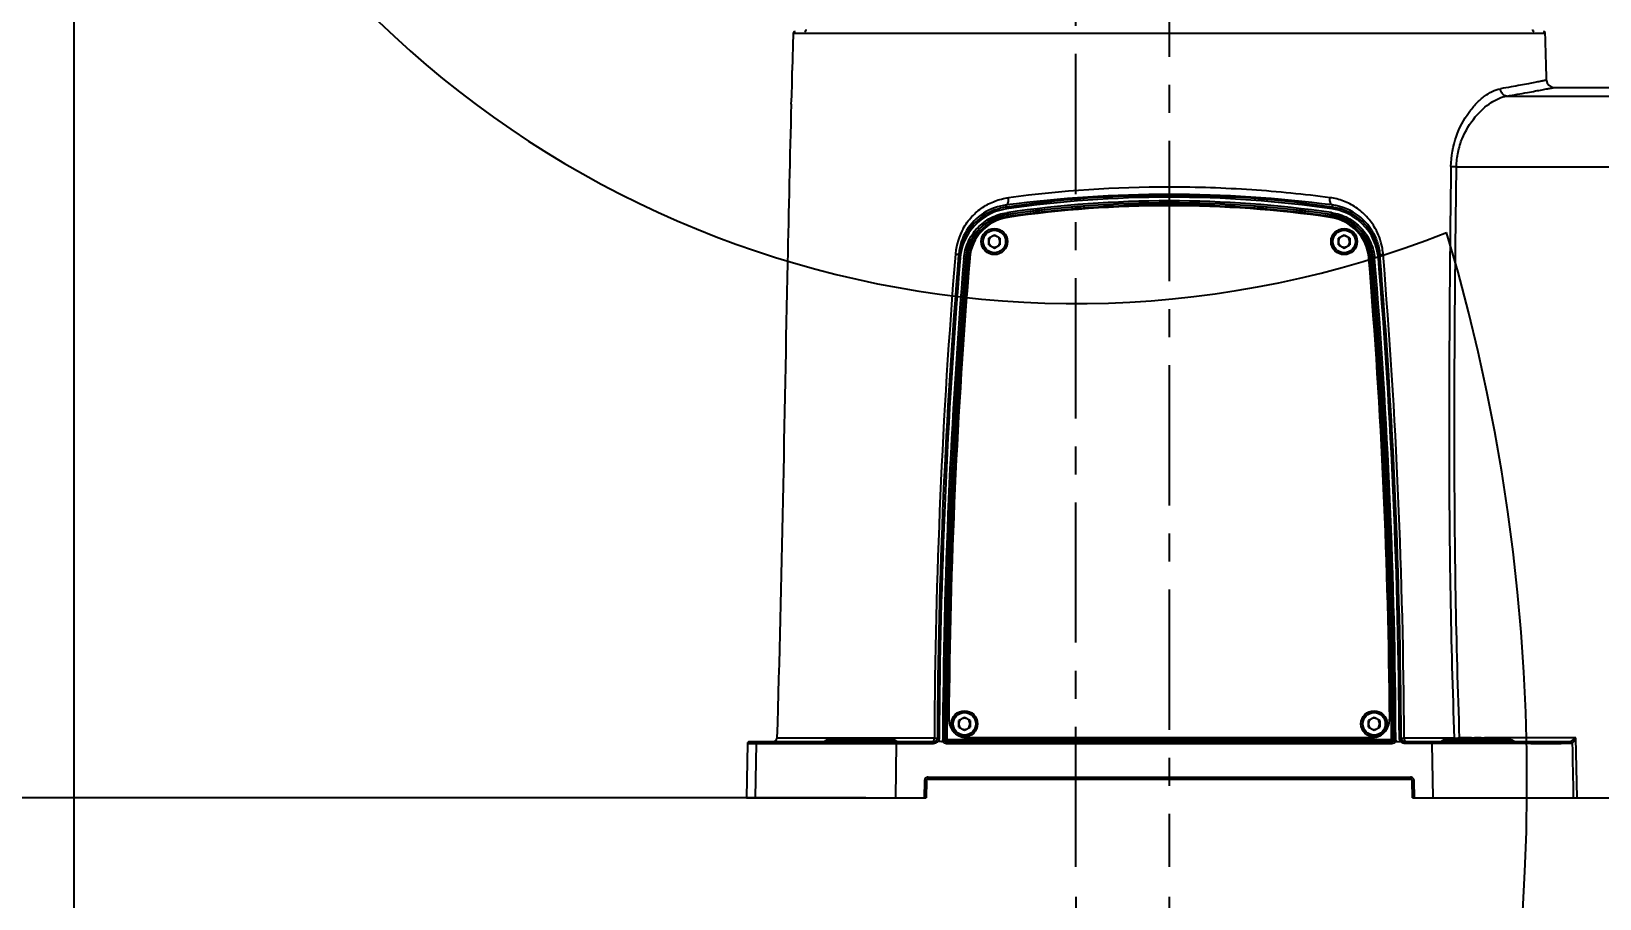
# Model space of a CAD drawing. Header units: millimetres. Extents: x 5828 to 6704, y 123 to 421.
# Drawn here: x 6562.94 to 6583.9, y 313.6 to 325.2 of the extents above; entities that cross this region are included whole.
import ezdxf

# ---------------------------------------------------------------- set-up
doc = ezdxf.new("R2010")
doc.units = ezdxf.units.MM
doc.linetypes.add('CENTER', pattern=[0.6, 0.375, -0.075, 0.075, -0.075])
for name, color, linetype in [('中心线', 7, 'Continuous'), ('外形图', 7, 'Continuous'), ('尺寸标注', 7, 'Continuous'), ('运动范围', 7, 'Continuous')]:
    doc.layers.add(name, color=color, linetype=linetype)
doc.styles.add('微软雅黑', font='msyh.ttc', dxfattribs={"height": 1.5})
doc.dimstyles.new('尺寸标注_1_20比例', dxfattribs={"dimtxt": 1.5, "dimasz": 1.25, "dimexe": 0.5, "dimexo": 0.4, "dimgap": 0.5, "dimtad": 1, "dimdec": 1, "dimlfac": 20, "dimdsep": 46, "dimtxsty": '微软雅黑', "dimcen": 0.09, "dimadec": 0, "dimazin": 0, "dimtp": 0.01, "dimtm": 0.01, "dimtfac": 1, "dimtdec": 1, "dimtofl": 0, "dimtmove": 0, "dimatfit": 3, "dimfxl": 1, "dimtolj": 1, "dimarcsym": 0})

# ---------------------------------------------------------------- blocks, each defined once
blk = doc.blocks.new('*D811')
at = {"layer": 'Defpoints', "color": 0}
for p in [(6583.807, 334.953), (6583.602, 314.953), (6636.126, 314.953)]:
    blk.add_point(p, dxfattribs=at)
at = {"layer": '尺寸标注', "color": 0, "lineweight": -2}
for p, q in [((6584.207, 334.953), (6636.626, 334.953)), ((6636.126, 333.703), (6636.126, 316.203)), ((6584.002, 314.953), (6636.626, 314.953))]:
    blk.add_line(p, q, dxfattribs=at)
at = {"layer": '尺寸标注', "color": 0}
for points in [[(6636.335, 333.703), (6635.918, 333.703), (6636.126, 334.953)], [(6635.918, 316.203), (6636.335, 316.203), (6636.126, 314.953)]]:
    blk.add_solid(points, dxfattribs=at)
at = {"layer": '尺寸标注', "color": 0, "insert": (6634.851, 324.953), "char_height": 1.5, "attachment_point": 5, "rotation": 90, "style": '微软雅黑'}
blk.add_mtext('\\A1;400', dxfattribs=at)
blk = doc.blocks.new('*D812')
at = {"layer": 'Defpoints', "color": 0}
for p in [(6576.903, 314.027), (6578.153, 314.028), (6576.903, 294.524)]:
    blk.add_point(p, dxfattribs=at)
at = {"layer": '尺寸标注', "color": 0, "lineweight": -2}
for p, q in [((6576.903, 313.627), (6576.903, 294.024)), ((6578.153, 313.628), (6578.153, 294.024)), ((6575.653, 294.524), (6574.403, 294.524)), ((6579.403, 294.524), (6584.153, 294.524))]:
    blk.add_line(p, q, dxfattribs=at)
at = {"layer": '尺寸标注', "color": 0}
for points in [[(6575.653, 294.315), (6575.653, 294.732), (6576.903, 294.524)], [(6579.403, 294.732), (6579.403, 294.315), (6578.153, 294.524)]]:
    blk.add_solid(points, dxfattribs=at)
at = {"layer": '尺寸标注', "color": 0, "insert": (6582.619, 295.799), "char_height": 1.5, "attachment_point": 5, "style": '微软雅黑'}
blk.add_mtext('\\A1;25', dxfattribs=at)
blk = doc.blocks.new('*D813')
at = {"layer": 'Defpoints', "color": 0}
for p in [(6512.923, 388.78), (6576.903, 388.78), (6574.497, 314.953)]:
    blk.add_point(p, dxfattribs=at)
at = {"layer": '尺寸标注', "color": 0, "lineweight": -2}
for p, q in [((6576.503, 388.78), (6512.423, 388.78)), ((6512.923, 316.203), (6512.923, 387.53)), ((6574.097, 314.953), (6512.423, 314.953))]:
    blk.add_line(p, q, dxfattribs=at)
at = {"layer": '尺寸标注', "color": 0}
for points in [[(6513.131, 387.53), (6512.714, 387.53), (6512.923, 388.78)], [(6512.714, 316.203), (6513.131, 316.203), (6512.923, 314.953)]]:
    blk.add_solid(points, dxfattribs=at)
at = {"layer": '尺寸标注', "color": 0, "insert": (6511.644, 357.269), "char_height": 1.5, "attachment_point": 5, "rotation": 90, "style": '微软雅黑'}
blk.add_mtext('\\A1;1476.6', dxfattribs=at)
blk = doc.blocks.new('*D814')
at = {"layer": 'Defpoints', "color": 0}
for p in [(6563.513, 334.953), (6578.153, 314.028), (6578.153, 288.704)]:
    blk.add_point(p, dxfattribs=at)
at = {"layer": '尺寸标注', "color": 0, "lineweight": -2}
for p, q in [((6563.513, 334.553), (6563.513, 288.204)), ((6578.153, 313.628), (6578.153, 288.204)), ((6564.763, 288.704), (6576.903, 288.704))]:
    blk.add_line(p, q, dxfattribs=at)
at = {"layer": '尺寸标注', "color": 0}
for points in [[(6564.763, 288.913), (6564.763, 288.496), (6563.513, 288.704)], [(6576.903, 288.496), (6576.903, 288.913), (6578.153, 288.704)]]:
    blk.add_solid(points, dxfattribs=at)
at = {"layer": '尺寸标注', "color": 0, "insert": (6570.833, 289.979), "char_height": 1.5, "attachment_point": 5, "style": '微软雅黑'}
blk.add_mtext('\\A1;292.8', dxfattribs=at)
blk = doc.blocks.new('*D815')
at = {"layer": 'Defpoints', "color": 0}
for p in [(6576.903, 388.78), (6505.216, 289.326), (6557.104, 289.326)]:
    blk.add_point(p, dxfattribs=at)
at = {"layer": '尺寸标注', "color": 0, "lineweight": -2}
for p, q in [((6576.503, 388.78), (6504.716, 388.78)), ((6505.216, 387.53), (6505.216, 290.576)), ((6556.704, 289.326), (6504.716, 289.326))]:
    blk.add_line(p, q, dxfattribs=at)
at = {"layer": '尺寸标注', "color": 0}
for points in [[(6505.424, 387.53), (6505.008, 387.53), (6505.216, 388.78)], [(6505.008, 290.576), (6505.424, 290.576), (6505.216, 289.326)]]:
    blk.add_solid(points, dxfattribs=at)
at = {"layer": '尺寸标注', "color": 0, "insert": (6503.937, 339.399), "char_height": 1.5, "attachment_point": 5, "rotation": 90, "style": '微软雅黑'}
blk.add_mtext('\\A1;1989.1', dxfattribs=at)
blk = doc.blocks.new('*D817')
at = {"layer": 'Defpoints', "color": 0}
for p in [(6523.075, 334.953), (6578.153, 314.028), (6578.153, 284.046)]:
    blk.add_point(p, dxfattribs=at)
at = {"layer": '尺寸标注', "color": 0, "lineweight": -2}
for p, q in [((6523.075, 334.553), (6523.075, 283.546)), ((6578.153, 313.628), (6578.153, 283.546)), ((6524.325, 284.046), (6576.903, 284.046))]:
    blk.add_line(p, q, dxfattribs=at)
at = {"layer": '尺寸标注', "color": 0}
for points in [[(6524.325, 284.254), (6524.325, 283.838), (6523.075, 284.046)], [(6576.903, 283.838), (6576.903, 284.254), (6578.153, 284.046)]]:
    blk.add_solid(points, dxfattribs=at)
at = {"layer": '尺寸标注', "color": 0, "insert": (6550.614, 285.325), "char_height": 1.5, "attachment_point": 5, "style": '微软雅黑'}
blk.add_mtext('\\A1;1101.6', dxfattribs=at)
blk = doc.blocks.new('*D818')
at = {"layer": 'Defpoints', "color": 0}
for p in [(6630.73, 334.953), (6578.153, 314.028), (6630.73, 284.046)]:
    blk.add_point(p, dxfattribs=at)
at = {"layer": '尺寸标注', "color": 0, "lineweight": -2}
for p, q in [((6630.73, 334.553), (6630.73, 283.546)), ((6578.153, 313.628), (6578.153, 283.546)), ((6579.403, 284.046), (6629.48, 284.046))]:
    blk.add_line(p, q, dxfattribs=at)
at = {"layer": '尺寸标注', "color": 0}
for points in [[(6579.403, 284.254), (6579.403, 283.838), (6578.153, 284.046)], [(6629.48, 283.838), (6629.48, 284.254), (6630.73, 284.046)]]:
    blk.add_solid(points, dxfattribs=at)
at = {"layer": '尺寸标注', "color": 0, "insert": (6604.153, 285.325), "char_height": 1.5, "attachment_point": 5, "style": '微软雅黑'}
blk.add_mtext('\\A1;1051.6', dxfattribs=at)
blk = doc.blocks.new('*D825')
at = {"layer": 'Defpoints', "color": 0}
for p in [(6602.063, 334.953), (6578.153, 314.028), (6578.153, 288.704)]:
    blk.add_point(p, dxfattribs=at)
at = {"layer": '尺寸标注', "color": 0, "lineweight": -2}
for p, q in [((6602.063, 334.553), (6602.063, 288.204)), ((6578.153, 313.628), (6578.153, 288.204)), ((6600.813, 288.704), (6579.403, 288.704))]:
    blk.add_line(p, q, dxfattribs=at)
at = {"layer": '尺寸标注', "color": 0}
for points in [[(6579.403, 288.913), (6579.403, 288.496), (6578.153, 288.704)], [(6600.813, 288.496), (6600.813, 288.913), (6602.063, 288.704)]]:
    blk.add_solid(points, dxfattribs=at)
at = {"layer": '尺寸标注', "color": 0, "insert": (6590.108, 289.979), "char_height": 1.5, "attachment_point": 5, "style": '微软雅黑'}
blk.add_mtext('\\A1;478.2', dxfattribs=at)

msp = doc.modelspace()

# ---------------------------------------------------------------- linework, layer by layer
at = {"layer": '中心线', "linetype": 'CENTER', "ltscale": 5}
for p, q in [((6576.9026, 314.027), (6576.9026, 369.3806)), ((6578.1526, 329.7375), (6578.1526, 314.0277))]:
    msp.add_line(p, q, dxfattribs=at)
at = {"layer": '外形图', "color": 7, "linetype": 'Continuous'}
for p, q in [((6573.1271, 325.1784), (6573.1122, 324.6776)), ((6573.1271, 325.1784), (6583.178, 325.1784)), ((6582.6669, 324.3375), (6586.0526, 324.3375)), ((6583.2965, 324.4526), (6586.0526, 324.4526)), ((6581.9915, 323.3907), (6586.0526, 323.3907)), ((6575.9732, 322.8513), (6575.976, 322.8809)), ((6580.3292, 322.8809), (6580.3319, 322.8517)), ((6575.9874, 322.7521), (6575.9913, 322.7253)), ((6580.3174, 322.7503), (6580.3138, 322.7255)), ((6580.3177, 322.7522), (6580.3174, 322.7503)), ((6575.8151, 322.478), (6575.7401, 322.4347)), ((6575.7401, 322.3481), (6575.7401, 322.4347)), ((6575.8901, 322.4347), (6575.8151, 322.478)), ((6575.8901, 322.4347), (6575.8901, 322.3481)), ((6580.4901, 322.478), (6580.4151, 322.4347)), ((6580.4151, 322.3481), (6580.4151, 322.4347)), ((6580.5651, 322.4347), (6580.4901, 322.478)), ((6580.5651, 322.4347), (6580.5651, 322.3481)), ((6575.3404, 322.2235), (6575.3341, 322.1707)), ((6575.7401, 322.3481), (6575.8151, 322.3048)), ((6575.8151, 322.3048), (6575.8901, 322.3481)), ((6580.4151, 322.3481), (6580.4901, 322.3048)), ((6580.4901, 322.3048), (6580.5651, 322.3481)), ((6580.971, 322.1712), (6580.9646, 322.2248)), ((6575.4603, 322.1594), (6575.4333, 322.1617)), ((6580.8716, 322.1621), (6580.8448, 322.1599)), ((6575.4151, 316.028), (6575.3401, 315.9847)), ((6575.3401, 315.8981), (6575.3401, 315.9847)), ((6575.3401, 315.8981), (6575.4151, 315.8548)), ((6575.4901, 315.9847), (6575.4151, 316.028)), ((6575.4151, 315.8548), (6575.4901, 315.8981)), ((6575.4901, 315.9847), (6575.4901, 315.8981)), ((6580.8901, 316.028), (6580.8151, 315.9847)), ((6580.8151, 315.8981), (6580.8151, 315.9847)), ((6580.8151, 315.8981), (6580.8901, 315.8548)), ((6580.9651, 315.9847), (6580.8901, 316.028)), ((6580.8901, 315.8548), (6580.9651, 315.8981)), ((6580.9651, 315.9847), (6580.9651, 315.8981)), ((6572.5152, 315.6781), (6572.5026, 314.9526)), ((6572.5152, 315.6781), (6575.0023, 315.6781)), ((6575.0035, 315.7026), (6572.5402, 315.7026)), ((6572.6304, 315.6781), (6572.6185, 314.9526)), ((6575.0134, 315.7511), (6572.9087, 315.7511)), ((6572.9825, 315.6782), (6573.2146, 315.6782)), ((6573.4929, 315.6782), (6574.509, 315.6781)), ((6574.5038, 315.7151), (6573.5513, 315.7151)), ((6574.4707, 315.7276), (6573.5844, 315.7276)), ((6574.4967, 314.9526), (6574.509, 315.6781)), ((6575.1516, 315.7255), (6575.155, 315.7289)), ((6575.155, 315.7289), (6575.18, 315.7288)), ((6575.1765, 315.7003), (6575.18, 315.7038)), ((6581.1251, 315.7288), (6575.18, 315.7288)), ((6575.18, 315.7288), (6575.18, 315.7038)), ((6581.1251, 315.7038), (6575.18, 315.7038)), ((6580.8485, 315.7525), (6575.4566, 315.7525)), ((6581.1501, 315.7289), (6581.1251, 315.7288)), ((6581.1251, 315.7038), (6581.1251, 315.7288)), ((6581.1284, 315.7005), (6581.1251, 315.7038)), ((6581.1533, 315.7257), (6581.1501, 315.7289)), ((6581.1533, 315.7293), (6581.1533, 315.7257)), ((6581.1533, 315.7293), (6581.1533, 315.7257)), ((6581.2472, 315.7026), (6581.174, 315.7026)), ((6581.9613, 315.7511), (6581.2918, 315.7511)), ((6583.5145, 315.7026), (6581.3016, 315.7026)), ((6583.5396, 315.6781), (6581.303, 315.6781)), ((6581.6613, 315.6781), (6581.6744, 314.9526)), ((6582.7538, 315.7151), (6581.8013, 315.7151)), ((6582.7208, 315.7276), (6581.8344, 315.7276)), ((6582.1907, 315.7524), (6582.0339, 315.7524)), ((6582.0339, 315.7524), (6582.0339, 315.7276)), ((6582.1907, 315.7276), (6582.1907, 315.7524)), ((6582.1907, 315.7524), (6582.1944, 315.7276)), ((6582.3607, 315.7276), (6582.3644, 315.7524)), ((6583.5883, 315.7524), (6582.3644, 315.7524)), ((6582.3644, 315.7524), (6582.3644, 315.7276)), ((6582.9839, 315.6782), (6583.3887, 315.6782)), ((6583.5192, 315.7022), (6583.5145, 315.7026)), ((6583.6024, 314.9526), (6583.5883, 315.7524)), ((6574.8802, 315.1789), (6574.8762, 314.9526)), ((6574.9065, 315.1781), (6574.9026, 314.9526)), ((6574.9302, 315.2281), (6581.375, 315.2281)), ((6574.9315, 315.2026), (6581.3736, 315.2026)), ((6581.4026, 314.9526), (6581.3986, 315.1781)), ((6581.4291, 314.9526), (6581.425, 315.1789)), ((6572.5026, 314.9526), (6574.9026, 314.9526)), ((6581.4026, 314.9526), (6586.0526, 314.9526))]:
    msp.add_line(p, q, dxfattribs=at)
for centre, radius in [((6575.8151, 322.3914), 0.175), ((6575.8151, 322.3914), 0.15), ((6580.4901, 322.3914), 0.175), ((6580.4901, 322.3914), 0.15), ((6575.4151, 315.9414), 0.175), ((6580.8901, 315.9414), 0.175), ((6575.4151, 315.9414), 0.15), ((6580.8901, 315.9414), 0.15)]:
    msp.add_circle(centre, radius, dxfattribs=at)
for centre, radius, start, end in [((6573.1521, 325.1776), 0.025, 90, 178.2299), ((6573.2754, 325.2276), 0.025, 270, 359), ((6583.0298, 325.2276), 0.025, 181, 270), ((6583.153, 325.1776), 0.025, 1.7701, 90), ((6360.4535, 318.3026), 222.8306, 1.606532, 1.768226), ((6567.953, 324.5953), 5.1599, 355.91393, 0.91429), ((6583.2965, 324.5526), 0.1, 181.60808, 269.99978), ((6578.1526, 306.1501), 16.8717, 82.58762, 97.41238), ((6576.0685, 322.1489), 0.7378, 97.2045, 122.64933), ((6576.0807, 322.1107), 0.7484, 98.2624, 121.7143), ((6576.0799, 322.111), 0.724, 98.26128, 121.73389), ((6578.1537, 307.838), 15.1709, 81.74482, 98.26376), ((6578.1537, 307.8285), 15.1562, 81.74714, 98.26144), ((6578.1531, 307.8953), 15.0396, 81.70745, 98.29659), ((6578.1531, 307.8954), 15.0137, 81.71053, 98.2939), ((6578.1537, 307.8381), 15.0683, 81.74401, 98.26457), ((6578.1537, 307.8384), 15.0431, 81.74266, 98.2659), ((6578.1515, 307.8521), 15.0181, 81.74282, 98.24818), ((6580.2374, 322.1511), 0.7355, 51.81492, 82.82763), ((6580.2254, 322.1115), 0.7237, 52.85925, 81.7491), ((6580.2245, 322.1111), 0.7483, 53.01809, 81.74455), ((6576.0819, 322.1093), 0.7502, 121.73189, 171.24425), ((6576.0808, 322.11), 0.7253, 121.74972, 171.44482), ((6576.0813, 322.1087), 0.648, 98.30393, 175.33066), ((6576.0626, 322.159), 0.7261, 122.6867, 148.36995), ((6576.0812, 322.1087), 0.623, 98.33116, 175.37929), ((6576.0831, 322.1211), 0.6, 98.25275, 175.27136), ((6576.0809, 322.1109), 0.648, 98.2984, 98.62412), ((6580.2221, 322.1208), 0.6, 4.72841, 81.73824), ((6580.224, 322.1092), 0.6229, 4.62166, 81.67335), ((6580.224, 322.1092), 0.6479, 4.6677, 81.70531), ((6580.2246, 322.1132), 0.6457, 81.42115, 81.7089), ((6580.2244, 322.1101), 0.7255, 50.93301, 52.8608), ((6580.2233, 322.1097), 0.7501, 8.82227, 53.0096), ((6580.2244, 322.1103), 0.7253, 8.65763, 50.91908), ((6580.2428, 322.1592), 0.7258, 31.65654, 51.75991), ((6576.1399, 322.1525), 0.8485, 150.71928, 174.66268), ((6576.0715, 322.1543), 0.7361, 148.42204, 174.5856), ((6575.8151, 322.3914), 0.075, 134.99999, 225.00001), ((6575.8151, 322.3914), 0.075, 60, 120), ((6575.8151, 322.3914), 0.075, 314.99999, 45.00001), ((6580.4901, 322.3914), 0.075, 134.99999, 225.00001), ((6580.4901, 322.3914), 0.075, 60, 120), ((6580.4901, 322.3914), 0.075, 314.99999, 45.00001), ((6659.5304, 315.3241), 84.5181, 175.319622, 179.710495), ((6657.7419, 315.3526), 82.6893, 175.240042, 179.723005), ((6576.14, 322.1517), 0.8487, 174.60567, 175.3473), ((6576.0751, 322.1529), 0.7399, 174.50524, 175.23979), ((6576.0806, 322.1095), 0.7252, 172.16276, 175.2625), ((6576.0836, 322.1091), 0.7282, 171.4125, 172.1645), ((6575.8151, 322.3914), 0.075, 240, 300), ((6580.4901, 322.3914), 0.075, 240, 300), ((6580.2215, 322.1097), 0.7282, 7.82126, 8.67542), ((6580.223, 322.1099), 0.7268, 4.73398, 7.82215), ((6580.2306, 322.153), 0.7393, 4.76028, 5.59631), ((6498.5633, 315.3526), 82.6893, 0.276995, 4.759958), ((6580.2025, 322.1569), 0.811, 4.50096, 5.35766), ((6496.7537, 315.3237), 84.5391, 0.28968, 4.679462), ((6657.7274, 315.3525), 82.651, 175.268983, 179.722922), ((6657.2157, 315.3581), 82.0911, 175.243965, 179.743503), ((6657.2156, 315.3581), 82.0648, 175.244419, 179.743465), ((6657.7419, 315.3526), 82.5877, 175.270937, 179.738938), ((6657.7419, 315.3526), 82.5627, 175.271284, 179.738938), ((6657.7419, 315.3664), 82.5377, 175.271364, 179.557107), ((6576.0806, 322.1078), 0.6495, 175.0385, 175.24321), ((6498.5633, 315.3664), 82.5377, 0.442893, 4.728408), ((6498.5633, 315.3526), 82.5627, 0.261062, 4.729008), ((6498.5633, 315.3526), 82.5877, 0.261062, 4.729359), ((6580.2222, 322.108), 0.6516, 4.75957, 4.98682), ((6499.0837, 315.3581), 82.0705, 0.259187, 4.755538), ((6499.0836, 315.3581), 82.0969, 0.256633, 4.755986), ((6498.5778, 315.3525), 82.6511, 0.277078, 4.731308), ((6575.4566, 316.0025), 0.25, 179.55711, 270), ((6575.4151, 315.9414), 0.075, 134.99999, 225.00001), ((6575.4151, 315.9414), 0.075, 60, 120), ((6575.4151, 315.9414), 0.075, 314.99999, 45.00001), ((6580.8901, 315.9414), 0.075, 134.99999, 225.00001), ((6580.8485, 316.0025), 0.25, 270, 0.44289), ((6580.8901, 315.9414), 0.075, 60, 120), ((6580.8901, 315.9414), 0.075, 314.99999, 45.00001), ((6572.5402, 315.6776), 0.025, 90, 179), ((6572.6554, 315.6777), 0.025, 90.05134, 179.07386), ((6572.8587, 315.7526), 0.05, 270, 358.25494), ((6573.5183, 315.7526), 0.05, 270, 311.40962), ((6573.5844, 315.6776), 0.05, 90, 131.40962), ((6573.6012, 315.6794), 0.0484, 118.54479, 132.45677), ((6574.4547, 315.6812), 0.0465, 83.52568, 89.98836), ((6574.4547, 315.6809), 0.0468, 75.72016, 83.53068), ((6574.4707, 315.6776), 0.05, 48.59038, 90), ((6574.5192, 315.7508), 0.0484, 227.54323, 241.45521), ((6574.5369, 315.7526), 0.05, 228.59038, 270), ((6575.0035, 315.7526), 0.05, 270, 359.723), ((6574.9932, 315.7642), 0.0894, 314.8077, 316.57645), ((6575.0073, 315.7496), 0.0692, 317.34855, 320.10793), ((6575.005, 315.7515), 0.0721, 320.16346, 331.25375), ((6575.1766, 315.7253), 0.0249, 208.81202, 269.90829), ((6575.4151, 315.9414), 0.075, 240, 300), ((6580.8901, 315.9414), 0.075, 240, 300), ((6581.1284, 315.7255), 0.0249, 270.09747, 331.89888), ((6581.319, 315.754), 0.0911, 181.121, 182.93176), ((6581.303, 315.7537), 0.0756, 219.85196, 222.44241), ((6581.3293, 315.7832), 0.115, 224.4578, 225.81427), ((6581.3016, 315.7526), 0.05, 180.277, 269.99999), ((6581.7683, 315.7526), 0.05, 270, 311.40962), ((6581.8344, 315.6776), 0.05, 90, 131.40962), ((6581.4722, 345.311), 29.5639, 270.94788, 271.08869), ((6582.7207, 315.6776), 0.05, 48.59038, 90), ((6582.7869, 315.7526), 0.05, 228.59038, 270), ((6574.938, 315.1768), 0.0579, 173.21114, 177.87609), ((6574.9315, 315.1776), 0.025, 90, 179), ((6581.3736, 315.1776), 0.025, 1, 90)]:
    msp.add_arc(centre, radius, start, end, dxfattribs=at)
for points, knots in [([(6583.1965, 324.5498), (6583.1965, 324.5496), (6583.1953, 324.5495), (6583.1938, 324.549), (6583.1905, 324.5484), (6583.1863, 324.5476), (6583.1807, 324.5465), (6583.1709, 324.5447), (6583.1555, 324.5417), (6583.1333, 324.5374), (6583.1064, 324.5321), (6583.0745, 324.5258), (6583.0226, 324.5158), (6582.9458, 324.5011), (6582.8398, 324.4812), (6582.7155, 324.4585), (6582.6266, 324.4427), (6582.5793, 324.4343)], [0, 0, 0, 0, 0.0010689, 0.004099, 0.0091132, 0.0161156, 0.0251078, 0.0360912, 0.0640371, 0.0999434, 0.143753, 0.1954023, 0.2548261, 0.3966939, 0.5687106, 0.7701215, 1, 1, 1, 1]), ([(6581.9173, 323.3932), (6581.9188, 323.5306), (6581.9661, 323.7904), (6582.1125, 324.07), (6582.2549, 324.2406), (6582.3873, 324.3589), (6582.5027, 324.4207), (6582.5793, 324.4343)], [0, 0, 0, 0, 0.3148295, 0.5923267, 0.7134498, 0.8218041, 1, 1, 1, 1]), ([(6581.9915, 323.3907), (6581.9924, 323.4565), (6582.0068, 323.5854), (6582.0786, 323.8173), (6582.1972, 324.0146), (6582.3414, 324.1661), (6582.4765, 324.2722), (6582.5912, 324.3257), (6582.6669, 324.3375)], [0, 0, 0, 0, 0.1589289, 0.3110728, 0.5845825, 0.7053377, 0.8148419, 1, 1, 1, 1]), ([(6582.6669, 324.3375), (6582.6559, 324.3381), (6582.6332, 324.3443), (6582.5954, 324.3735), (6582.5808, 324.4101), (6582.5793, 324.4343)], [0, 0, 0, 0, 0.2363449, 0.4838803, 1, 1, 1, 1]), ([(6582.6669, 324.3375), (6582.7576, 324.353), (6582.8844, 324.3754), (6583.0407, 324.404), (6583.1298, 324.4207), (6583.1996, 324.434), (6583.2455, 324.4427), (6583.2722, 324.448), (6583.2856, 324.4503), (6583.2931, 324.4523), (6583.2965, 324.4526)], [0, 0, 0, 0, 0.4312547, 0.6032423, 0.7450961, 0.8562251, 0.9360361, 0.9640168, 0.9840056, 1, 1, 1, 1]), ([(6573.0998, 324.2276), (6573.0808, 323.5206), (6573.0167, 320.6951), (6572.9732, 317.8691), (6572.9087, 315.7511)], [0, 0, 0, 0, 0.2502427, 1, 1, 1, 1]), ([(6581.9173, 323.3932), (6581.9096, 322.7566), (6581.8965, 321.4833), (6581.8886, 319.5727), (6581.9038, 317.6617), (6581.9388, 316.3879), (6581.9613, 315.7511)], [0, 0, 0, 0, 0.2498777, 0.4998557, 0.7499063, 1, 1, 1, 1]), ([(6581.9915, 323.3907), (6581.9846, 323.3908), (6581.9599, 323.3912), (6581.9351, 323.392), (6581.9173, 323.3932)], [0, 0, 0, 0, 0.2793935, 1, 1, 1, 1]), ([(6582.0339, 315.7524), (6581.9861, 317.025), (6581.9488, 319.5718), (6581.9763, 322.118), (6581.9915, 323.3907)], [0, 0, 0, 0, 0.5001379, 1, 1, 1, 1]), ([(6580.3013, 322.9775), (6579.9537, 323.0238), (6579.2383, 323.0948), (6577.8024, 323.1442), (6576.7153, 323.0714), (6576.0038, 322.9775)], [0, 0, 0, 0, 0.2442055, 0.5002122, 1, 1, 1, 1]), ([(6575.3998, 322.5675), (6575.4315, 322.6239), (6575.5075, 322.7282), (6575.653, 322.8525), (6575.8207, 322.939), (6575.9423, 322.9693), (6576.0038, 322.9775)], [0, 0, 0, 0, 0.2569814, 0.507089, 0.7535776, 1, 1, 1, 1]), ([(6575.9759, 322.8274), (6575.9755, 322.8306), (6575.9748, 322.8361), (6575.9736, 322.8434), (6575.9736, 322.8481), (6575.9728, 322.8507), (6575.9732, 322.8513)], [0, 0, 0, 0, 0.3949602, 0.6976447, 0.9079448, 1, 1, 1, 1]), ([(6575.976, 322.8809), (6575.9886, 322.8837), (6576.001, 322.9103), (6576.0053, 322.9433), (6576.0049, 322.9658), (6576.0038, 322.9775)], [0, 0, 0, 0, 0.3719832, 0.6644835, 1, 1, 1, 1]), ([(6580.3292, 322.8809), (6580.3165, 322.8837), (6580.3042, 322.9103), (6580.2998, 322.9433), (6580.3002, 322.9658), (6580.3013, 322.9775)], [0, 0, 0, 0, 0.3719836, 0.6644828, 1, 1, 1, 1]), ([(6580.9053, 322.5675), (6580.8736, 322.6238), (6580.7977, 322.7282), (6580.6522, 322.8527), (6580.4843, 322.9383), (6580.3629, 322.9703), (6580.3013, 322.9775)], [0, 0, 0, 0, 0.2569776, 0.5071868, 0.7536838, 1, 1, 1, 1]), ([(6580.3293, 322.8278), (6580.3297, 322.8309), (6580.3304, 322.8364), (6580.3316, 322.8437), (6580.3316, 322.8483), (6580.3324, 322.851), (6580.3319, 322.8517)], [0, 0, 0, 0, 0.3957871, 0.6979541, 0.9065281, 1, 1, 1, 1]), ([(6575.4073, 322.1645), (6575.4132, 322.2395), (6575.4517, 322.3886), (6575.5787, 322.5803), (6575.7619, 322.7195), (6575.9085, 322.7665), (6575.9829, 322.7776)], [0, 0, 0, 0, 0.2499632, 0.4999273, 0.749959, 1, 1, 1, 1]), ([(6575.4335, 322.164), (6575.4397, 322.2357), (6575.4764, 322.3781), (6575.5979, 322.5613), (6575.7727, 322.6948), (6575.9126, 322.7407), (6575.9837, 322.7515)], [0, 0, 0, 0, 0.2498955, 0.4999079, 0.7499936, 1, 1, 1, 1]), ([(6575.9829, 322.7776), (6575.9834, 322.7742), (6575.9843, 322.7683), (6575.9854, 322.7613), (6575.9863, 322.757), (6575.9866, 322.7545), (6575.9871, 322.7531), (6575.9872, 322.7521), (6575.9874, 322.752)], [0, 0, 0, 0, 0.3942708, 0.697413, 0.8133713, 0.9090437, 0.9738808, 1, 1, 1, 1]), ([(6580.3223, 322.7777), (6580.3218, 322.7743), (6580.3209, 322.7684), (6580.3197, 322.7614), (6580.3189, 322.7571), (6580.3185, 322.7547), (6580.318, 322.7533), (6580.3179, 322.7523), (6580.3177, 322.7522)], [0, 0, 0, 0, 0.394043, 0.698078, 0.8164434, 0.9097253, 0.9731035, 1, 1, 1, 1]), ([(6580.3209, 322.7517), (6580.392, 322.741), (6580.5318, 322.6953), (6580.7067, 322.562), (6580.8284, 322.3789), (6580.8652, 322.2364), (6580.8714, 322.1647)], [0, 0, 0, 0, 0.2498133, 0.4997941, 0.7499324, 1, 1, 1, 1]), ([(6580.3223, 322.7778), (6580.3596, 322.7721), (6580.4335, 322.7551), (6580.5385, 322.7112), (6580.6346, 322.6502), (6580.7473, 322.549), (6580.8531, 322.3889), (6580.8922, 322.24), (6580.8977, 322.1649)], [0, 0, 0, 0, 0.1251527, 0.2503415, 0.3755262, 0.500722, 0.7503605, 1, 1, 1, 1]), ([(6580.8606, 322.5401), (6580.8895, 322.4934), (6580.9373, 322.3915), (6580.9609, 322.2814), (6580.9664, 322.2251)], [0, 0, 0, 0, 0.492434, 1, 1, 1, 1]), ([(6581.01, 322.2326), (6581.0072, 322.2623), (6580.9898, 322.3785), (6580.9483, 322.4911), (6580.9053, 322.5675)], [0, 0, 0, 0, 0.2541628, 1, 1, 1, 1]), ([(6575.3327, 322.2157), (6575.3305, 322.2161), (6575.3177, 322.218), (6575.3049, 322.2194), (6575.2941, 322.2205)], [0, 0, 0, 0, 0.1658779, 1, 1, 1, 1]), ([(6575.3378, 322.2143), (6575.3378, 322.2148), (6575.3351, 322.215), (6575.3339, 322.2155), (6575.3327, 322.2157)], [0, 0, 0, 0, 0.263702, 1, 1, 1, 1]), ([(6580.9674, 322.2143), (6580.9673, 322.2148), (6580.97, 322.215), (6580.9712, 322.2155), (6580.9725, 322.2157)], [0, 0, 0, 0, 0.2637216, 1, 1, 1, 1]), ([(6580.9725, 322.2157), (6580.9746, 322.2161), (6580.9874, 322.218), (6581.0003, 322.2194), (6581.011, 322.2205)], [0, 0, 0, 0, 0.1656733, 1, 1, 1, 1]), ([(6575.358, 322.1694), (6575.3547, 322.1697), (6575.3491, 322.1701), (6575.3425, 322.1706), (6575.3386, 322.1707), (6575.3363, 322.1709), (6575.3352, 322.1707), (6575.3342, 322.1709), (6575.3341, 322.1707)], [0, 0, 0, 0, 0.4042441, 0.7093751, 0.8239073, 0.9165014, 0.9776568, 1, 1, 1, 1]), ([(6575.4072, 322.1645), (6575.4106, 322.1642), (6575.4167, 322.1637), (6575.4238, 322.163), (6575.4283, 322.1625), (6575.4308, 322.1622), (6575.4322, 322.1618), (6575.4331, 322.1619), (6575.4333, 322.1617)], [0, 0, 0, 0, 0.3938361, 0.6982539, 0.8167959, 0.9102144, 0.9735773, 1, 1, 1, 1]), ([(6580.8978, 322.1649), (6580.8943, 322.1646), (6580.8882, 322.1641), (6580.8811, 322.1634), (6580.8767, 322.1629), (6580.8742, 322.1626), (6580.8727, 322.1622), (6580.8718, 322.1623), (6580.8716, 322.1621)], [0, 0, 0, 0, 0.3937043, 0.6973044, 0.8132798, 0.9090161, 0.9739518, 1, 1, 1, 1]), ([(6580.9473, 322.1699), (6580.9504, 322.1701), (6580.956, 322.1705), (6580.9626, 322.171), (6580.9666, 322.1711), (6580.9688, 322.1713), (6580.97, 322.1711), (6580.9709, 322.1713), (6580.971, 322.1712)], [0, 0, 0, 0, 0.4039948, 0.7097609, 0.826841, 0.9175133, 0.9771489, 1, 1, 1, 1]), ([(6574.5105, 315.7026), (6574.5103, 315.7026), (6574.5101, 315.7017), (6574.5098, 315.7006), (6574.5096, 315.6982), (6574.5093, 315.6939), (6574.5091, 315.687), (6574.509, 315.6812), (6574.509, 315.6781)], [0, 0, 0, 0, 0.0223635, 0.0797224, 0.1716022, 0.2951159, 0.6184482, 1, 1, 1, 1]), ([(6574.9835, 315.7026), (6574.9873, 315.7026), (6574.9958, 315.7057), (6575.0015, 315.7123), (6575.004, 315.7162)], [0, 0, 0, 0, 0.4558036, 1, 1, 1, 1]), ([(6575.0023, 315.6781), (6575.0023, 315.6812), (6575.0023, 315.687), (6575.0025, 315.6939), (6575.0028, 315.6982), (6575.003, 315.7006), (6575.0032, 315.7017), (6575.0034, 315.7026), (6575.0035, 315.7026)], [0, 0, 0, 0, 0.38185, 0.7053686, 0.8291084, 0.9210586, 0.9783441, 1, 1, 1, 1]), ([(6575.0423, 315.6896), (6575.0364, 315.6859), (6575.0234, 315.68), (6575.0093, 315.6783), (6575.0023, 315.6781)], [0, 0, 0, 0, 0.4998579, 1, 1, 1, 1]), ([(6575.004, 315.7162), (6575.0047, 315.7174), (6575.0075, 315.7223), (6575.0096, 315.7277), (6575.0107, 315.7319)], [0, 0, 0, 0, 0.2356189, 1, 1, 1, 1]), ([(6575.0134, 315.7511), (6575.019, 315.7512), (6575.0269, 315.7513), (6575.0368, 315.7515), (6575.0426, 315.7516), (6575.047, 315.7518), (6575.0506, 315.7519), (6575.0521, 315.7523), (6575.0535, 315.7522), (6575.0535, 315.7524)], [0, 0, 0, 0, 0.4185517, 0.5910232, 0.7352116, 0.8494393, 0.9321682, 0.9824439, 1, 1, 1, 1]), ([(6575.0581, 315.7028), (6575.0559, 315.7048), (6575.0517, 315.7087), (6575.0468, 315.7132), (6575.0438, 315.7162), (6575.042, 315.7177), (6575.0415, 315.7186), (6575.0407, 315.7192), (6575.0408, 315.7193)], [0, 0, 0, 0, 0.3848587, 0.7088857, 0.8322583, 0.9236514, 0.9801155, 1, 1, 1, 1]), ([(6575.0773, 315.7522), (6575.0741, 315.7522), (6575.0685, 315.7523), (6575.0612, 315.7522), (6575.0565, 315.7526), (6575.0542, 315.7522), (6575.0535, 315.7524)], [0, 0, 0, 0, 0.4045185, 0.7106553, 0.9184476, 1, 1, 1, 1]), ([(6575.1254, 315.7256), (6575.1315, 315.7255), (6575.1402, 315.7257), (6575.1489, 315.7253), (6575.1516, 315.7255)], [0, 0, 0, 0, 0.698365, 1, 1, 1, 1]), ([(6575.1316, 315.7013), (6575.1344, 315.7029), (6575.1397, 315.7059), (6575.146, 315.7093), (6575.1502, 315.7113), (6575.1524, 315.7125), (6575.1537, 315.7129), (6575.1545, 315.7134), (6575.1547, 315.7132)], [0, 0, 0, 0, 0.3733538, 0.6955697, 0.8206717, 0.91505, 0.9754301, 1, 1, 1, 1]), ([(6575.1774, 315.6751), (6575.1683, 315.6756), (6575.1499, 315.6798), (6575.136, 315.6934), (6575.1316, 315.7013)], [0, 0, 0, 0, 0.5004034, 1, 1, 1, 1]), ([(6575.1753, 315.6749), (6575.1753, 315.6782), (6575.1754, 315.6842), (6575.1756, 315.6911), (6575.1758, 315.6954), (6575.176, 315.6979), (6575.1763, 315.6992), (6575.1763, 315.7002), (6575.1765, 315.7003)], [0, 0, 0, 0, 0.3944737, 0.6973783, 0.8128897, 0.9081903, 0.9730916, 1, 1, 1, 1]), ([(6581.1284, 315.7005), (6580.6326, 315.7001), (6578.6486, 315.6987), (6576.6647, 315.6991), (6575.1765, 315.7003)], [0, 0, 0, 0, 0.2499023, 1, 1, 1, 1]), ([(6581.1277, 315.6752), (6580.632, 315.6751), (6578.6486, 315.6747), (6576.6651, 315.6749), (6575.1774, 315.6751)], [0, 0, 0, 0, 0.2499025, 1, 1, 1, 1]), ([(6581.174, 315.7026), (6581.1697, 315.6944), (6581.1558, 315.6802), (6581.137, 315.6759), (6581.1277, 315.6752)], [0, 0, 0, 0, 0.4996162, 1, 1, 1, 1]), ([(6581.1297, 315.6749), (6581.1297, 315.6783), (6581.1296, 315.6842), (6581.1294, 315.6912), (6581.1292, 315.6956), (6581.129, 315.6981), (6581.1287, 315.6995), (6581.1286, 315.7005), (6581.1284, 315.7005)], [0, 0, 0, 0, 0.3938211, 0.6968172, 0.8122921, 0.9076858, 0.9727643, 1, 1, 1, 1]), ([(6581.1739, 315.7025), (6581.171, 315.7039), (6581.1656, 315.7067), (6581.1592, 315.7099), (6581.1549, 315.7118), (6581.1527, 315.7129), (6581.1513, 315.7134), (6581.1506, 315.7138), (6581.1504, 315.7137)], [0, 0, 0, 0, 0.3730224, 0.6954995, 0.8208675, 0.9154746, 0.9759191, 1, 1, 1, 1]), ([(6581.1796, 315.7258), (6581.1735, 315.7257), (6581.1648, 315.726), (6581.156, 315.7255), (6581.1533, 315.7257)], [0, 0, 0, 0, 0.6981032, 1, 1, 1, 1]), ([(6581.2279, 315.7522), (6581.2311, 315.7522), (6581.2367, 315.7523), (6581.244, 315.7522), (6581.2486, 315.7526), (6581.251, 315.7522), (6581.2516, 315.7524)], [0, 0, 0, 0, 0.404651, 0.7106964, 0.9183845, 1, 1, 1, 1]), ([(6581.2472, 315.7027), (6581.2494, 315.7048), (6581.2535, 315.7086), (6581.2585, 315.7132), (6581.2614, 315.7161), (6581.2632, 315.7177), (6581.2637, 315.7185), (6581.2645, 315.7191), (6581.2644, 315.7192)], [0, 0, 0, 0, 0.3852218, 0.7092903, 0.8325752, 0.9238739, 0.9802462, 1, 1, 1, 1]), ([(6581.2516, 315.7524), (6581.2516, 315.7522), (6581.253, 315.7523), (6581.2545, 315.7519), (6581.2581, 315.7518), (6581.2626, 315.7516), (6581.2684, 315.7515), (6581.2782, 315.7513), (6581.2862, 315.7512), (6581.2918, 315.7511)], [0, 0, 0, 0, 0.0175533, 0.0678261, 0.1505531, 0.2647792, 0.4089679, 0.5814429, 1, 1, 1, 1]), ([(6581.303, 315.6781), (6581.2961, 315.6784), (6581.2822, 315.6799), (6581.2693, 315.6856), (6581.2634, 315.6893)], [0, 0, 0, 0, 0.5003222, 1, 1, 1, 1]), ([(6581.2942, 315.7327), (6581.295, 315.7299), (6581.2981, 315.7201), (6581.3041, 315.7107), (6581.3101, 315.7065)], [0, 0, 0, 0, 0.2841844, 1, 1, 1, 1]), ([(6581.3016, 315.7026), (6581.3018, 315.7026), (6581.3019, 315.7016), (6581.3022, 315.7004), (6581.3024, 315.6981), (6581.3027, 315.6939), (6581.3029, 315.6872), (6581.303, 315.6814), (6581.303, 315.6781)], [0, 0, 0, 0, 0.0245068, 0.0868883, 0.1803212, 0.2948774, 0.5994265, 1, 1, 1, 1]), ([(6581.3101, 315.7065), (6581.311, 315.7059), (6581.3145, 315.7037), (6581.3187, 315.7026), (6581.3217, 315.7026)], [0, 0, 0, 0, 0.2653163, 1, 1, 1, 1]), ([(6581.6613, 315.6781), (6581.6613, 315.6812), (6581.6613, 315.687), (6581.661, 315.6939), (6581.6607, 315.6982), (6581.6605, 315.7006), (6581.6602, 315.7017), (6581.66, 315.7026), (6581.6598, 315.7026)], [0, 0, 0, 0, 0.381254, 0.7043269, 0.82796, 0.919928, 0.9774447, 1, 1, 1, 1]), ([(6583.5883, 315.7524), (6583.5806, 315.7473), (6583.5693, 315.7396), (6583.5544, 315.7294), (6583.5437, 315.7222), (6583.5337, 315.7154), (6583.526, 315.7102), (6583.5207, 315.7067), (6583.5177, 315.7047), (6583.5158, 315.7035), (6583.5149, 315.7026), (6583.5145, 315.7026)], [0, 0, 0, 0, 0.3102263, 0.4618895, 0.6085323, 0.7464952, 0.8690505, 0.9209233, 0.9618738, 0.9884953, 1, 1, 1, 1]), ([(6583.5396, 315.6781), (6583.5395, 315.6837), (6583.5353, 315.6951), (6583.5247, 315.7011), (6583.5192, 315.7022)], [0, 0, 0, 0, 0.4997443, 1, 1, 1, 1]), ([(6583.5396, 315.6781), (6583.5418, 315.6809), (6583.5475, 315.6906), (6583.5589, 315.7072), (6583.573, 315.7291), (6583.5831, 315.7445), (6583.5883, 315.7524)], [0, 0, 0, 0, 0.1218068, 0.3774616, 0.680719, 1, 1, 1, 1]), ([(6574.9065, 315.1781), (6574.9065, 315.1783), (6574.9053, 315.178), (6574.9041, 315.1784), (6574.9015, 315.1784), (6574.8971, 315.1786), (6574.8898, 315.1787), (6574.8837, 315.1789), (6574.8802, 315.1789)], [0, 0, 0, 0, 0.0225933, 0.0858268, 0.1808278, 0.2965827, 0.6023623, 1, 1, 1, 1]), ([(6574.9302, 315.2281), (6574.9238, 315.228), (6574.9108, 315.2256), (6574.8998, 315.2183), (6574.8952, 315.2137)], [0, 0, 0, 0, 0.4999195, 1, 1, 1, 1]), ([(6574.9302, 315.2281), (6574.9302, 315.2247), (6574.9303, 315.2187), (6574.9305, 315.2117), (6574.9307, 315.2074), (6574.9309, 315.205), (6574.9312, 315.2037), (6574.9313, 315.2026), (6574.9315, 315.2026)], [0, 0, 0, 0, 0.397798, 0.7009887, 0.8169811, 0.9119652, 0.9754278, 1, 1, 1, 1]), ([(6581.3736, 315.2026), (6581.3739, 315.2026), (6581.374, 315.2037), (6581.3743, 315.205), (6581.3745, 315.2074), (6581.3748, 315.2117), (6581.375, 315.2187), (6581.375, 315.2247), (6581.375, 315.2281)], [0, 0, 0, 0, 0.0249596, 0.0885629, 0.1836364, 0.2996959, 0.60255, 1, 1, 1, 1]), ([(6581.4101, 315.2138), (6581.4055, 315.2183), (6581.3944, 315.2256), (6581.3814, 315.228), (6581.375, 315.2281)], [0, 0, 0, 0, 0.5001, 1, 1, 1, 1]), ([(6581.3986, 315.1781), (6581.3986, 315.1783), (6581.3998, 315.178), (6581.401, 315.1784), (6581.4036, 315.1784), (6581.4081, 315.1786), (6581.4154, 315.1787), (6581.4215, 315.1789), (6581.425, 315.1789)], [0, 0, 0, 0, 0.0226309, 0.0859514, 0.1810446, 0.2968487, 0.6026496, 1, 1, 1, 1])]:
    msp.add_open_spline(points, degree=3, knots=knots, dxfattribs=at)
for points in [[(6573.5686, 315.7151), (6573.5602, 315.7074), (6573.5481, 315.7026), (6573.5367, 315.7026)], [(6573.6004, 315.7276), (6573.5928, 315.7276), (6573.5849, 315.7256), (6573.5781, 315.7219)], [(6573.7295, 315.7026), (6573.7409, 315.7026), (6573.7529, 315.7074), (6573.7613, 315.7151)], [(6573.7613, 315.7151), (6573.7697, 315.7228), (6573.7818, 315.7276), (6573.7932, 315.7276)], [(6574.2619, 315.7276), (6574.2733, 315.7276), (6574.2854, 315.7228), (6574.2938, 315.7151)], [(6574.2938, 315.7151), (6574.3022, 315.7074), (6574.3143, 315.7026), (6574.3257, 315.7026)], [(6574.4866, 315.7151), (6574.4809, 315.7204), (6574.4737, 315.7243), (6574.4662, 315.7262)], [(6574.5184, 315.7026), (6574.5108, 315.7026), (6574.5029, 315.7047), (6574.4961, 315.7083)], [(6575.0107, 315.7319), (6575.0124, 315.7382), (6575.0133, 315.7447), (6575.0134, 315.7511)], [(6575.0562, 315.7008), (6575.052, 315.6966), (6575.0473, 315.6928), (6575.0423, 315.6896)], [(6575.1316, 315.7013), (6575.1072, 315.7028), (6575.0826, 315.7034), (6575.0581, 315.7028)], [(6575.0748, 315.7333), (6575.0733, 315.7275), (6575.071, 315.722), (6575.0682, 315.7168)], [(6575.0773, 315.7522), (6575.0771, 315.7459), (6575.0764, 315.7394), (6575.0748, 315.7333)], [(6575.1317, 315.7013), (6575.1275, 315.7086), (6575.1254, 315.7172), (6575.1254, 315.7256)], [(6575.1547, 315.7132), (6575.1527, 315.7169), (6575.1516, 315.7213), (6575.1516, 315.7255)], [(6575.1623, 315.7112), (6575.1578, 315.7157), (6575.155, 315.7225), (6575.155, 315.7289)], [(6575.18, 315.7038), (6575.1736, 315.7038), (6575.1668, 315.7067), (6575.1623, 315.7112)], [(6581.1428, 315.7112), (6581.1383, 315.7067), (6581.1315, 315.7038), (6581.1251, 315.7038)], [(6581.1501, 315.7289), (6581.1501, 315.7225), (6581.1473, 315.7157), (6581.1428, 315.7112)], [(6581.1533, 315.7257), (6581.1534, 315.7216), (6581.1523, 315.7174), (6581.1504, 315.7137)], [(6581.1796, 315.7258), (6581.1796, 315.7178), (6581.1778, 315.7095), (6581.1739, 315.7025)], [(6581.2368, 315.7172), (6581.2315, 315.7269), (6581.2286, 315.7382), (6581.2281, 315.7494)], [(6581.2449, 315.7052), (6581.2419, 315.7089), (6581.2391, 315.7129), (6581.2368, 315.7172)], [(6581.2634, 315.6893), (6581.2583, 315.6926), (6581.2535, 315.6965), (6581.2492, 315.7007)], [(6581.2918, 315.7511), (6581.2919, 315.7449), (6581.2927, 315.7387), (6581.2942, 315.7327)], [(6581.9663, 315.7273), (6581.9631, 315.7347), (6581.9614, 315.743), (6581.9613, 315.7511)], [(6582.1907, 315.7524), (6582.248, 315.7606), (6582.307, 315.7599), (6582.3644, 315.7524)], [(6583.5396, 315.6781), (6583.5438, 315.4363), (6583.5481, 315.1945), (6583.5524, 314.9526)], [(6574.8952, 315.2137), (6574.8872, 315.2059), (6574.8819, 315.1947), (6574.8806, 315.1836)], [(6581.4209, 315.198), (6581.4184, 315.2038), (6581.4146, 315.2093), (6581.4101, 315.2138)], [(6581.425, 315.1789), (6581.4248, 315.1854), (6581.4235, 315.192), (6581.4209, 315.198)]]:
    msp.add_open_spline(points, degree=3, dxfattribs=at)
at = {"layer": '运动范围', "color": 7, "linetype": 'Continuous'}
for centre, radius, start, end in [((6576.9026, 334.9526), 53.8276, 350, 225), ((6576.9026, 334.9526), 13.3897, 56.73058, 291.73058), ((6557.1036, 315.1536), 25.8276, 225, 16.55876)]:
    msp.add_arc(centre, radius, start, end, dxfattribs=at)

# ---------------------------------------------------------------- dimensions: what is measured, and where the dimension line sits
at = {"layer": '尺寸标注'}
for base, p1, p2, picture, middle in [((6505.2159, 289.3261), (6576.9026, 388.7802), (6557.1036, 289.3261), '*D815', (6505.2159, 339.3991)), ((6512.9227, 388.7802), (6574.4967, 314.9526), (6576.9026, 388.7802), '*D813', (6512.9227, 357.2687))]:
    dim = msp.add_linear_dim(base=base, p1=p1, p2=p2, angle=90, dimstyle='尺寸标注_1_20比例', dxfattribs=at)
    dim.commit()
    dim.dimension.update_dxf_attribs({"geometry": picture, "text_midpoint": middle, "dimtype": 160})
for base, p1, picture, middle in [((6578.1526, 284.0458), (6523.075, 334.9526), '*D817', (6550.6138, 285.3249)), ((6578.1526, 288.7043), (6563.5129, 334.9526), '*D814', (6570.8327, 289.9794)), ((6578.1526, 288.7043), (6602.0634, 334.9526), '*D825', (6590.108, 289.979))]:
    dim = msp.add_linear_dim(base=base, p1=p1, p2=(6578.1526, 314.0277), dimstyle='尺寸标注_1_20比例', dxfattribs=at)
    dim.commit()
    dim.dimension.update_dxf_attribs({"geometry": picture, "text_midpoint": middle})
for base, p1, p2, picture, middle in [((6630.73012, 284.04584), (6578.15257, 314.02773), (6630.73012, 334.95264), '*D818', (6604.15266, 284.04584)), ((6576.9026, 294.5236), (6578.1526, 314.0277), (6576.9026, 314.027), '*D812', (6582.6187, 294.5236))]:
    dim = msp.add_linear_dim(base=base, p1=p1, p2=p2, dimstyle='尺寸标注_1_20比例', dxfattribs=at)
    dim.commit()
    dim.dimension.update_dxf_attribs({"geometry": picture, "text_midpoint": middle, "dimtype": 160})
dim = msp.add_linear_dim(base=(6636.1264, 314.9526), p1=(6583.8074, 334.9526), p2=(6583.6024, 314.9526), angle=90, dimstyle='尺寸标注_1_20比例', dxfattribs=at)
dim.commit()
dim.dimension.update_dxf_attribs({"geometry": '*D811', "text_midpoint": (6634.8512, 324.9526)})

doc.saveas('drawing.dxf')
